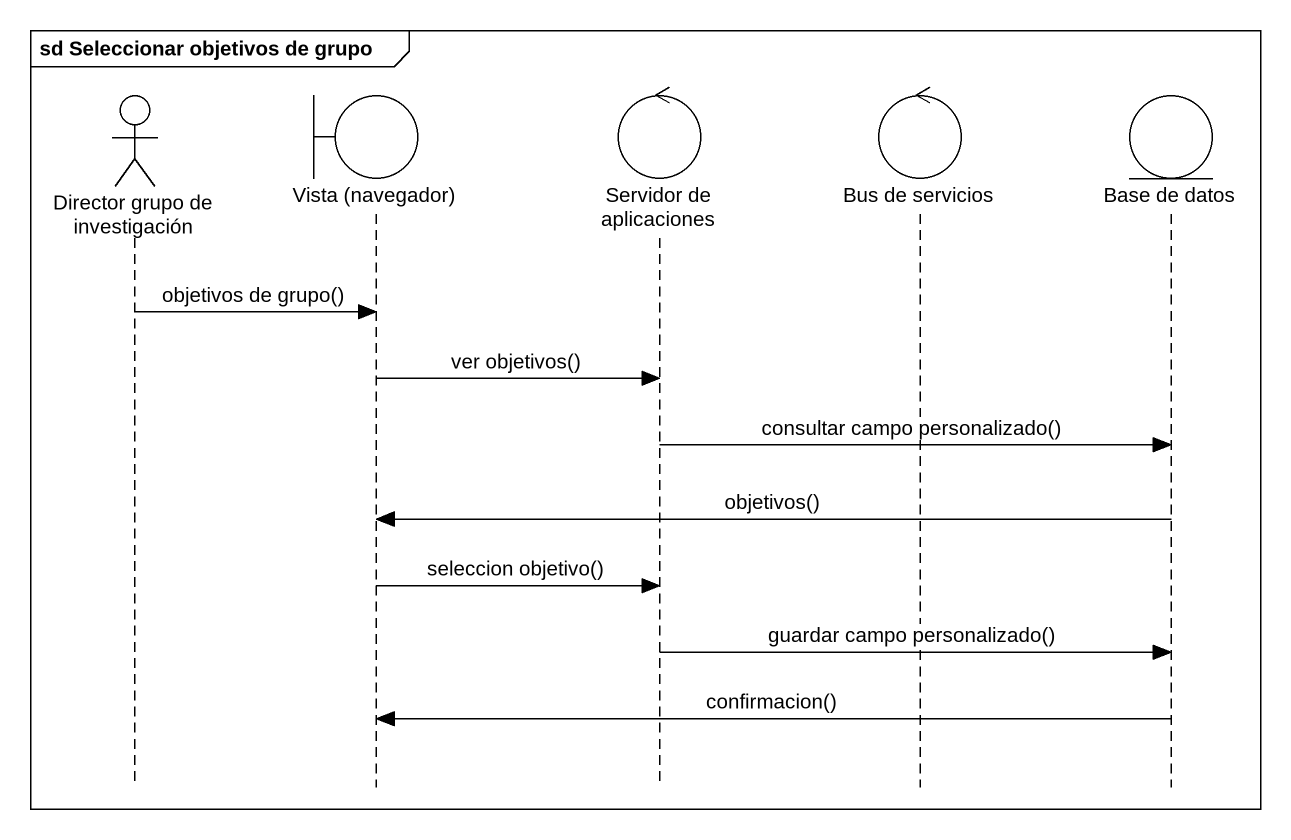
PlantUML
@startuml
mainframe sd Seleccionar objetivos de grupo
hide footbox
actor "Director grupo de investigación" as Director_grupo_de
boundary "Vista (navegador)" as Vista_navegador
control "Servidor de aplicaciones" as Servidor_de_aplicaciones
control "Bus de servicios" as Bus_de_servicios
entity "Base de datos" as Base_de_datos

Director_grupo_de -> Vista_navegador : objetivos de grupo()
Vista_navegador -> Servidor_de_aplicaciones : ver objetivos()
Servidor_de_aplicaciones -> Base_de_datos : consultar campo personalizado()
Base_de_datos -> Vista_navegador : objetivos()
Vista_navegador -> Servidor_de_aplicaciones : seleccion objetivo()
Servidor_de_aplicaciones -> Base_de_datos : guardar campo personalizado()
Base_de_datos -> Vista_navegador : confirmacion()
@enduml
